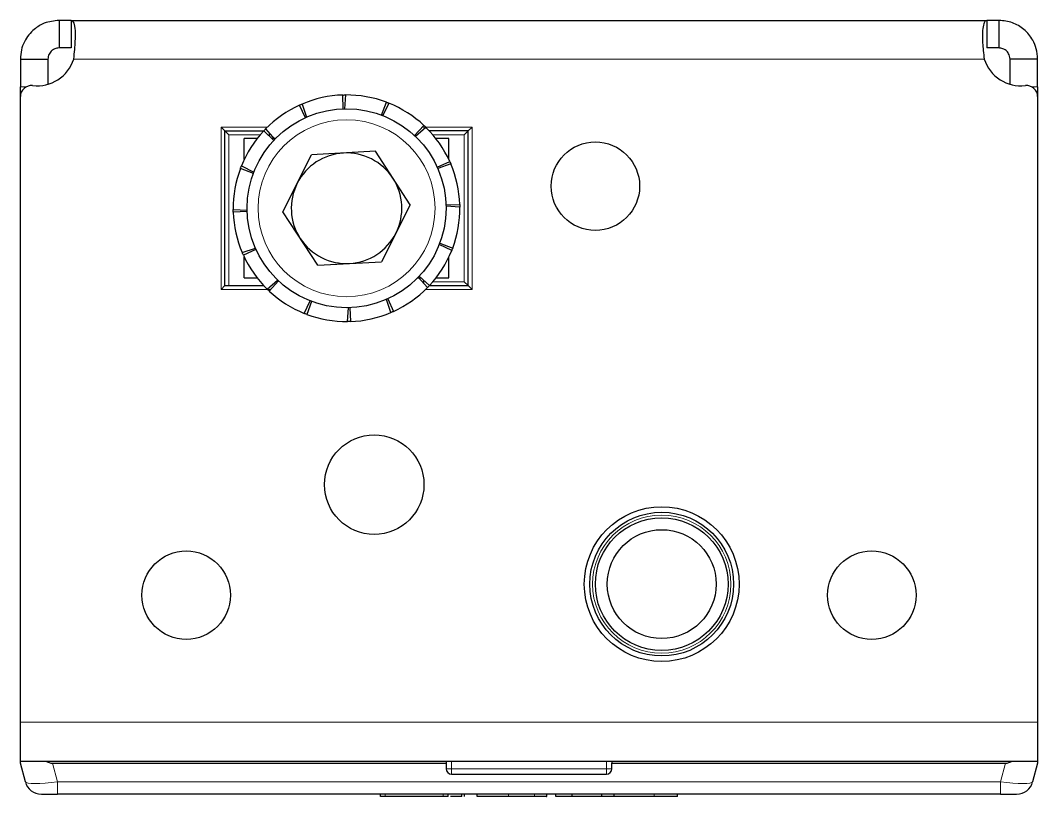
# Model space of a CAD drawing. Header units: millimetres. Extents: x 0 to 4076, y -408 to 615.
# Drawn here: x 1571.4 to 1663.4, y -408.3 to -338 of the extents above; entities that cross this region are included whole.
import ezdxf

# ---------------------------------------------------------------- set-up
doc = ezdxf.new("R2010")
doc.units = ezdxf.units.MM

msp = doc.modelspace()

# ---------------------------------------------------------------- linework, layer by layer
at = {"color": 7, "linetype": 'Continuous', "lineweight": 25}
for p, q in [((1574.886, -338.039), (1574.886, -340.539)), ((1575.973, -338.039), (1574.886, -338.039)), ((1575.973, -338.039), (1658.799, -338.039)), ((1575.973, -338.039), (1575.973, -340.539)), ((1658.799, -338.039), (1658.799, -340.539)), ((1659.886, -338.039), (1658.799, -338.039)), ((1659.886, -338.039), (1659.886, -340.539)), ((1575.973, -340.539), (1574.886, -340.539)), ((1659.886, -340.539), (1658.799, -340.539)), ((1571.386, -341.539), (1573.886, -341.539)), ((1571.386, -341.539), (1571.386, -344.042)), ((1573.886, -341.539), (1573.886, -343.822)), ((1663.386, -341.539), (1660.886, -341.539)), ((1660.886, -343.822), (1660.886, -341.539)), ((1663.386, -344.042), (1663.386, -341.539)), ((1571.386, -344.94), (1571.386, -344.042)), ((1663.386, -344.042), (1663.386, -344.94)), ((1571.386, -401.539), (1571.386, -344.94)), ((1600.58, -346.045), (1600.537, -344.795)), ((1600.787, -344.79), (1600.705, -346.041)), ((1663.386, -344.94), (1663.386, -401.539)), ((1597.161, -346.846), (1596.643, -345.709)), ((1596.872, -345.608), (1597.275, -346.795)), ((1604.045, -346.612), (1604.484, -345.442)), ((1604.717, -345.532), (1604.162, -346.657)), ((1589.536, -347.689), (1589.886, -348.039)), ((1607.03, -348.462), (1607.883, -347.549)), ((1608.063, -347.722), (1607.121, -348.549)), ((1611.886, -348.039), (1612.236, -347.689)), ((1589.886, -362.039), (1589.886, -348.039)), ((1589.886, -348.039), (1593.398, -348.039)), ((1589.886, -348.039), (1590.236, -348.389)), ((1594.309, -348.896), (1593.396, -348.042)), ((1593.568, -347.862), (1594.395, -348.804)), ((1593.886, -348.289), (1593.886, -348.5)), ((1611.886, -348.039), (1608.373, -348.039)), ((1611.536, -348.389), (1611.886, -348.039)), ((1611.886, -362.039), (1611.886, -348.039)), ((1591.636, -350.623), (1591.636, -348.739)), ((1592.801, -348.739), (1591.636, -348.739)), ((1594.459, -348.739), (1594.142, -348.739)), ((1610.136, -348.739), (1608.971, -348.739)), ((1610.136, -350.623), (1610.136, -348.739)), ((1595.121, -355.356), (1597.729, -350.205)), ((1603.494, -349.888), (1597.729, -350.205)), ((1606.651, -354.722), (1603.494, -349.888)), ((1591.379, -351.209), (1592.503, -351.763)), ((1609.079, -351.314), (1610.217, -350.797)), ((1610.317, -351.025), (1609.13, -351.429)), ((1592.459, -351.88), (1591.288, -351.441)), ((1606.651, -354.722), (1604.043, -359.873)), ((1609.881, -354.733), (1611.13, -354.69)), ((1611.135, -354.94), (1609.884, -354.858)), ((1590.636, -355.139), (1591.888, -355.22)), ((1591.891, -355.346), (1590.642, -355.388)), ((1598.278, -360.19), (1595.121, -355.356)), ((1591.455, -359.053), (1592.642, -358.65)), ((1592.693, -358.764), (1591.555, -359.282)), ((1610.393, -358.87), (1609.268, -358.316)), ((1609.313, -358.198), (1610.484, -358.637)), ((1591.636, -361.339), (1591.636, -359.455)), ((1610.136, -361.339), (1610.136, -359.455)), ((1598.278, -360.19), (1604.043, -359.873)), ((1591.636, -361.339), (1592.801, -361.339)), ((1593.709, -362.357), (1594.651, -361.53)), ((1607.313, -361.339), (1607.63, -361.339)), ((1608.204, -362.217), (1607.376, -361.274)), ((1607.463, -361.183), (1608.376, -362.036)), ((1608.971, -361.339), (1610.136, -361.339)), ((1589.536, -362.389), (1589.886, -362.039)), ((1589.886, -362.039), (1593.398, -362.039)), ((1594.742, -361.616), (1593.889, -362.53)), ((1607.886, -361.789), (1607.886, -361.578)), ((1608.373, -362.039), (1611.886, -362.039)), ((1611.536, -361.689), (1611.886, -362.039)), ((1611.886, -362.039), (1612.236, -362.389)), ((1604.9, -364.471), (1604.496, -363.283)), ((1604.611, -363.232), (1605.128, -364.37)), ((1597.055, -364.547), (1597.61, -363.422)), ((1597.727, -363.467), (1597.288, -364.637)), ((1600.985, -365.289), (1601.067, -364.037)), ((1601.192, -364.034), (1601.235, -365.283)), ((1571.386, -405.039), (1571.386, -401.539)), ((1663.386, -401.539), (1663.386, -405.039)), ((1571.386, -405.239), (1571.386, -405.039)), ((1571.386, -405.039), (1663.386, -405.039)), ((1571.838, -406.928), (1571.386, -405.239)), ((1574.284, -405.239), (1609.886, -405.239)), ((1609.886, -405.039), (1609.886, -405.239)), ((1609.886, -405.239), (1609.886, -405.739)), ((1624.886, -405.039), (1624.886, -405.239)), ((1624.886, -405.739), (1624.886, -405.239)), ((1624.886, -405.239), (1660.488, -405.239)), ((1663.386, -405.239), (1662.934, -406.928)), ((1663.386, -405.039), (1663.386, -405.239)), ((1610.386, -406.239), (1624.386, -406.239)), ((1573.287, -408.039), (1574.736, -408.039)), ((1660.036, -408.039), (1574.736, -408.039)), ((1603.958, -408.239), (1603.958, -408.039)), ((1609.638, -408.239), (1604.393, -408.239)), ((1610.072, -408.239), (1610.072, -408.039)), ((1611.309, -408.239), (1611.309, -408.039)), ((1611.561, -408.239), (1611.561, -408.039)), ((1612.704, -408.239), (1612.704, -408.039)), ((1615.532, -408.239), (1612.704, -408.239)), ((1619, -408.264), (1619, -408.039)), ((1619.812, -408.239), (1619.812, -408.039)), ((1621.3, -408.239), (1619.812, -408.239)), ((1621.3, -408.239), (1621.3, -408.039)), ((1623.967, -408.239), (1621.3, -408.239)), ((1623.967, -408.239), (1623.967, -408.039)), ((1625.099, -408.239), (1623.967, -408.239)), ((1625.099, -408.239), (1625.099, -408.039)), ((1625.158, -408.239), (1625.099, -408.239)), ((1630.813, -408.239), (1630.813, -408.039)), ((1660.036, -408.039), (1661.485, -408.039))]:
    msp.add_line(p, q, dxfattribs=at)
at = {"color": 8, "linetype": 'Continuous', "lineweight": 18}
for p, q in [((1576.218, -341.539), (1658.554, -341.539)), ((1571.386, -344.042), (1571.945, -344.042)), ((1662.827, -344.042), (1663.386, -344.042)), ((1589.536, -347.689), (1593.742, -347.689)), ((1589.536, -362.389), (1589.536, -347.689)), ((1607.752, -347.689), (1612.236, -347.689)), ((1612.236, -347.689), (1612.236, -362.389)), ((1593.086, -348.389), (1590.236, -348.389)), ((1590.236, -348.389), (1590.236, -362.039)), ((1611.536, -348.389), (1608.686, -348.389)), ((1611.536, -361.689), (1611.536, -348.389)), ((1594.02, -362.389), (1589.536, -362.389)), ((1612.236, -362.389), (1608.03, -362.389)), ((1608.686, -361.689), (1611.536, -361.689)), ((1571.386, -401.539), (1663.386, -401.539)), ((1574.284, -405.239), (1574.736, -406.928)), ((1610.386, -405.039), (1610.386, -405.739)), ((1624.386, -405.739), (1624.386, -405.039)), ((1660.036, -406.928), (1660.488, -405.239)), ((1610.386, -405.739), (1609.886, -405.739)), ((1610.386, -405.739), (1610.386, -406.239)), ((1610.386, -405.739), (1624.386, -405.739)), ((1624.386, -405.739), (1624.886, -405.739)), ((1624.386, -405.739), (1624.386, -406.239)), ((1574.736, -406.928), (1660.036, -406.928)), ((1574.736, -406.928), (1574.736, -408.039)), ((1660.036, -408.039), (1660.036, -406.928)), ((1604.393, -408.239), (1604.393, -408.039)), ((1609.638, -408.239), (1609.638, -408.039)), ((1615.532, -408.239), (1615.532, -408.039)), ((1617.894, -408.239), (1617.894, -408.039)), ((1628.703, -408.239), (1628.703, -408.039))]:
    msp.add_line(p, q, dxfattribs=at)
at = {"color": 7, "linetype": 'Continuous', "lineweight": 25}
for centre, radius in [((1600.886, -355.039), 9), ((1623.386, -353.039), 4), ((1603.386, -380.039), 4.5), ((1629.386, -389.039), 7), ((1629.386, -389.039), 6.5), ((1629.386, -389.039), 6), ((1629.386, -389.039), 4.925), ((1586.386, -390.039), 4), ((1648.386, -390.039), 4)]:
    msp.add_circle(centre, radius, dxfattribs=at)
at = {"color": 8, "linetype": 'Continuous', "lineweight": 18}
for centre, radius in [((1600.886, -355.039), 8), ((1629.386, -389.039), 6.25)]:
    msp.add_circle(centre, radius, dxfattribs=at)
at = {"color": 7, "linetype": 'Continuous', "lineweight": 25}
for centre, radius, start, end in [((1572.886, -340.468), 3.5, 263.62063, 342.17471), ((1661.886, -340.468), 3.5, 197.82529, 276.37937), ((1572.386, -344.94), 1, 83.62063, 180), ((1662.386, -344.94), 1, 360, 96.37937), ((1600.886, -355.039), 10.25, 91.95052, 113.05461), ((1600.886, -355.039), 10.25, 69.45052, 90.55461), ((1600.886, -355.039), 10.25, 114.45052, 135.55461), ((1600.886, -355.039), 10.25, 46.95052, 68.05461), ((1600.886, -355.039), 10.25, 24.45052, 45.55461), ((1600.886, -355.039), 10.25, 136.95052, 158.05461), ((1600.886, -355.039), 5, 93.14553, 153.14553), ((1600.886, -355.039), 5, 33.14553, 93.14553), ((1600.886, -355.039), 10.25, 1.95052, 23.05461), ((1600.886, -355.039), 10.25, 159.45052, 180.55461), ((1600.886, -355.039), 5, 333.14553, 33.14553), ((1600.886, -355.039), 5, 153.14553, 213.14553), ((1600.886, -355.039), 10.25, 339.45052, 0.55461), ((1600.886, -355.039), 10.25, 181.95052, 203.05461), ((1600.886, -355.039), 5, 213.14553, 273.14553), ((1600.886, -355.039), 5, 273.14553, 333.14553), ((1600.886, -355.039), 10.25, 204.45052, 225.55461), ((1600.886, -355.039), 10.25, 316.95052, 338.05461), ((1600.886, -355.039), 10.25, 294.45052, 315.55461), ((1600.886, -355.039), 10.25, 226.95052, 248.05461), ((1600.886, -355.039), 10.25, 249.45052, 270.55461), ((1600.886, -355.039), 10.25, 271.95052, 293.05461), ((1610.386, -405.739), 0.5, 180, 270), ((1624.386, -405.739), 0.5, 270, 0), ((1573.287, -406.539), 1.5, 195, 270), ((1661.485, -406.539), 1.5, 270, 345)]:
    msp.add_arc(centre, radius, start, end, dxfattribs=at)
for centre, major_axis, start_param, end_param in [((1571.386, -393.648), (3.099, -11.565), 6.030113, 6.216148), ((1663.386, -393.648), (-3.099, -11.565), 0.067037, 0.253072)]:
    msp.add_ellipse(centre, major_axis=major_axis, ratio=0.250563, start_param=start_param, end_param=end_param, dxfattribs=at)
at = {"color": 8, "linetype": 'Continuous', "lineweight": 18}
for centre, major_axis, start_param, end_param in [((1574.84, -406.539), (3.003, 0.382), 3.158333, 4.662092), ((1659.932, -406.539), (3.003, -0.382), 4.762686, 6.266445)]:
    msp.add_ellipse(centre, major_axis=major_axis, ratio=0.123038, start_param=start_param, end_param=end_param, dxfattribs=at)
at = {"color": 7, "linetype": 'Continuous', "lineweight": 25}
for points, knots in [([(1574.886, -338.039), (1574.43, -338.09), (1573.625, -338.179), (1572.714, -338.749), (1572.123, -339.348), (1571.723, -339.981), (1571.442, -340.725), (1571.405, -341.263), (1571.386, -341.539)], [0, 0, 0, 0, 0.254149, 0.448213, 0.574908, 0.708872, 0.850468, 1, 1, 1, 1]), ([(1576.218, -341.539), (1576.248, -341.245), (1576.305, -340.693), (1576.373, -339.791), (1576.396, -338.908), (1576.258, -338.183), (1576.07, -338.088), (1575.973, -338.039)], [0, 0, 0, 0, 0.16069, 0.301312, 0.521951, 0.753573, 1, 1, 1, 1]), ([(1658.799, -338.039), (1658.746, -338.056), (1658.646, -338.088), (1658.499, -338.371), (1658.398, -338.833), (1658.382, -339.462), (1658.401, -340.077), (1658.456, -340.783), (1658.521, -341.283), (1658.554, -341.539)], [0, 0, 0, 0, 0.144067, 0.271276, 0.474907, 0.597997, 0.726338, 0.860245, 1, 1, 1, 1]), ([(1663.386, -341.539), (1663.361, -341.223), (1663.315, -340.633), (1662.915, -339.687), (1662.203, -338.821), (1661.105, -338.163), (1660.3, -338.081), (1659.886, -338.039)], [0, 0, 0, 0, 0.17084, 0.319217, 0.548103, 0.767822, 1, 1, 1, 1]), ([(1574.886, -340.539), (1574.759, -340.552), (1574.546, -340.573), (1574.277, -340.732), (1574.099, -340.911), (1573.982, -341.093), (1573.901, -341.309), (1573.891, -341.461), (1573.886, -341.539)], [0, 0, 0, 0, 0.296302, 0.497469, 0.615497, 0.73607, 0.863114, 1, 1, 1, 1]), ([(1660.886, -341.539), (1660.879, -341.449), (1660.866, -341.281), (1660.773, -341.061), (1660.657, -340.894), (1660.527, -340.766), (1660.387, -340.669), (1660.163, -340.563), (1660, -340.549), (1659.886, -340.539)], [0, 0, 0, 0, 0.154359, 0.287283, 0.400435, 0.496544, 0.604314, 0.723151, 1, 1, 1, 1]), ([(1600.537, -344.795), (1600.579, -344.794), (1600.641, -344.792), (1600.724, -344.79), (1600.766, -344.79), (1600.787, -344.79)], [0, 0, 0, 0, 0.4999808, 0.7499881, 1, 1, 1, 1]), ([(1596.643, -345.709), (1596.681, -345.691), (1596.738, -345.666), (1596.815, -345.632), (1596.853, -345.616), (1596.872, -345.608)], [0, 0, 0, 0, 0.499981, 0.749988, 1, 1, 1, 1]), ([(1604.484, -345.442), (1604.523, -345.456), (1604.581, -345.478), (1604.659, -345.509), (1604.697, -345.524), (1604.717, -345.532)], [0, 0, 0, 0, 0.499981, 0.749988, 1, 1, 1, 1]), ([(1607.883, -347.549), (1607.913, -347.577), (1607.959, -347.62), (1608.019, -347.678), (1608.048, -347.707), (1608.063, -347.722)], [0, 0, 0, 0, 0.4999808, 0.7499881, 1, 1, 1, 1]), ([(1593.396, -348.042), (1593.424, -348.012), (1593.467, -347.967), (1593.525, -347.907), (1593.554, -347.877), (1593.568, -347.862)], [0, 0, 0, 0, 0.4999808, 0.7499881, 1, 1, 1, 1]), ([(1591.288, -351.441), (1591.303, -351.402), (1591.325, -351.344), (1591.355, -351.267), (1591.371, -351.228), (1591.379, -351.209)], [0, 0, 0, 0, 0.499981, 0.749988, 1, 1, 1, 1]), ([(1610.217, -350.797), (1610.234, -350.835), (1610.259, -350.892), (1610.293, -350.968), (1610.309, -351.006), (1610.317, -351.025)], [0, 0, 0, 0, 0.499981, 0.749988, 1, 1, 1, 1]), ([(1611.13, -354.69), (1611.131, -354.732), (1611.133, -354.794), (1611.135, -354.878), (1611.135, -354.919), (1611.135, -354.94)], [0, 0, 0, 0, 0.499981, 0.749988, 1, 1, 1, 1]), ([(1590.642, -355.388), (1590.641, -355.347), (1590.639, -355.284), (1590.637, -355.201), (1590.637, -355.159), (1590.636, -355.139)], [0, 0, 0, 0, 0.4999808, 0.7499881, 1, 1, 1, 1]), ([(1610.484, -358.637), (1610.469, -358.676), (1610.447, -358.735), (1610.416, -358.812), (1610.401, -358.851), (1610.393, -358.87)], [0, 0, 0, 0, 0.499981, 0.749988, 1, 1, 1, 1]), ([(1591.555, -359.282), (1591.538, -359.244), (1591.512, -359.187), (1591.479, -359.111), (1591.463, -359.072), (1591.455, -359.053)], [0, 0, 0, 0, 0.499981, 0.749988, 1, 1, 1, 1]), ([(1593.889, -362.53), (1593.859, -362.501), (1593.813, -362.458), (1593.753, -362.401), (1593.723, -362.371), (1593.709, -362.357)], [0, 0, 0, 0, 0.499981, 0.749988, 1, 1, 1, 1]), ([(1608.376, -362.036), (1608.348, -362.067), (1608.305, -362.112), (1608.247, -362.172), (1608.218, -362.202), (1608.204, -362.217)], [0, 0, 0, 0, 0.499981, 0.749988, 1, 1, 1, 1]), ([(1597.288, -364.637), (1597.249, -364.622), (1597.191, -364.6), (1597.113, -364.57), (1597.075, -364.554), (1597.055, -364.547)], [0, 0, 0, 0, 0.499981, 0.749988, 1, 1, 1, 1]), ([(1605.128, -364.37), (1605.091, -364.387), (1605.034, -364.413), (1604.957, -364.446), (1604.919, -364.462), (1604.9, -364.471)], [0, 0, 0, 0, 0.499981, 0.749988, 1, 1, 1, 1]), ([(1601.235, -365.283), (1601.193, -365.285), (1601.131, -365.287), (1601.048, -365.288), (1601.006, -365.289), (1600.985, -365.289)], [0, 0, 0, 0, 0.499981, 0.749988, 1, 1, 1, 1]), ([(1604.393, -408.239), (1604.328, -408.239), (1604.201, -408.239), (1604.06, -408.239), (1603.974, -408.239), (1603.964, -408.239), (1603.958, -408.239)], [0, 0, 0, 0, 0.281303, 0.555629, 0.773878, 1, 1, 1, 1]), ([(1610.072, -408.239), (1610.063, -408.239), (1610.047, -408.239), (1609.931, -408.239), (1609.789, -408.239), (1609.689, -408.239), (1609.638, -408.239)], [0, 0, 0, 0, 0.2852483, 0.5605631, 0.7771515, 1, 1, 1, 1]), ([(1611.309, -408.239), (1611.257, -408.239), (1611.147, -408.239), (1610.847, -408.239), (1610.563, -408.239), (1610.358, -408.239), (1610.293, -408.239)], [0, 0, 0, 0, 0.255277, 0.538303, 0.854078, 1, 1, 1, 1]), ([(1611.132, -408.239), (1611.018, -408.239), (1610.774, -408.239), (1610.47, -408.239), (1610.294, -408.239), (1610.293, -408.239)], [0, 0, 0, 0, 0.466249, 0.997338, 1, 1, 1, 1]), ([(1617.894, -408.239), (1617.735, -408.239), (1617.376, -408.239), (1616.577, -408.239), (1615.944, -408.239), (1615.532, -408.239)], [0, 0, 0, 0, 0.216742, 0.489643, 1, 1, 1, 1]), ([(1618.983, -408.239), (1618.988, -408.239), (1619.016, -408.239), (1618.859, -408.239), (1618.491, -408.239), (1618.104, -408.239), (1617.894, -408.239)], [0, 0, 0, 0, 0.061615, 0.333035, 0.637399, 1, 1, 1, 1]), ([(1628.703, -408.239), (1628.202, -408.239), (1627.267, -408.239), (1626.074, -408.239), (1625.349, -408.239), (1625.168, -408.239), (1625.158, -408.239)], [0, 0, 0, 0, 0.381983, 0.713352, 0.984017, 1, 1, 1, 1]), ([(1630.813, -408.239), (1630.444, -408.239), (1629.755, -408.239), (1629.036, -408.239), (1628.703, -408.239)], [0, 0, 0, 0, 0.5368, 1, 1, 1, 1])]:
    msp.add_open_spline(points, degree=3, knots=knots, dxfattribs=at)

doc.saveas('drawing.dxf')
